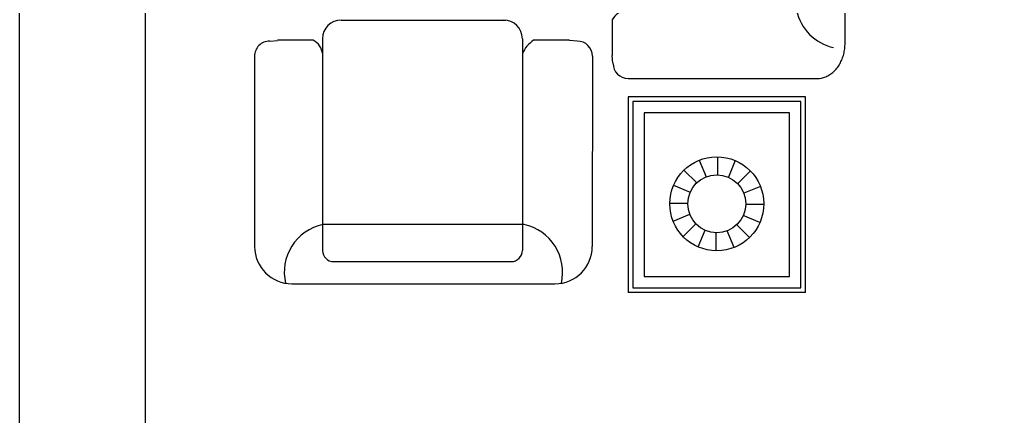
# Model space of a CAD drawing. Header units: inches. Extents: x 10.1 to 52.6, y 12.1 to 36.9.
# Drawn here: x 31.621 to 34.238, y 16.756 to 17.821 of the extents above; entities that cross this region are included whole.
import ezdxf

# ---------------------------------------------------------------- set-up
doc = ezdxf.new("R2010")
doc.units = ezdxf.units.IN
doc.header["$MEASUREMENT"] = 0
for name, color, linetype in [('1', 1, 'Continuous'), ('4', 4, 'Continuous'), ('kadrbm', 4, 'Continuous')]:
    doc.layers.add(name, color=color, linetype=linetype)

# ---------------------------------------------------------------- blocks, each defined once
blk = doc.blocks.new('kadrbm')
at = {"layer": 'kadrbm', "color": 4}
blk.add_lwpolyline([(0, 0), (0, 24.7972), (21, 24.7972), (21, 0), (0, 0)], close=True, dxfattribs=at)
blk.add_lwpolyline([(20.6631, 0.3257), (20.6631, 24.4603), (0.3369, 24.4603), (0.3369, 0.3257), (20.6631, 0.3257)], dxfattribs=at)

msp = doc.modelspace()

# ---------------------------------------------------------------- linework, layer by layer
at = {"layer": '1'}
for p, q in [((32.4345, 17.7698, -0.3429), (32.4345, 17.2014, -0.3429)), ((32.971, 17.7698, -0.3429), (32.971, 17.2017, -0.3429)), ((33.2676, 17.6009, -0.3429), (33.2676, 17.1013, -0.3429)), ((33.7181, 17.6009, -0.3429), (33.2676, 17.6009, -0.3429)), ((33.7181, 17.1013, -0.3429), (33.7181, 17.6009, -0.3429)), ((33.2976, 17.5709, -0.3429), (33.2976, 17.1313, -0.3429)), ((33.6881, 17.5709, -0.3429), (33.2976, 17.5709, -0.3429)), ((33.6881, 17.1313, -0.3429), (33.6881, 17.5709, -0.3429)), ((33.4458, 17.4438, -0.3429), (33.4644, 17.399, -0.3429)), ((33.4942, 17.4528, -0.3429), (33.4942, 17.4043, -0.3429)), ((33.5424, 17.4426, -0.3429), (33.5238, 17.3978, -0.3429)), ((33.4046, 17.417, -0.3429), (33.4388, 17.3827, -0.3429)), ((33.5829, 17.4147, -0.3429), (33.5487, 17.3804, -0.3429)), ((33.3767, 17.3764, -0.3429), (33.4215, 17.3579, -0.3429)), ((33.6098, 17.3734, -0.3429), (33.565, 17.3549, -0.3429)), ((33.3665, 17.3283, -0.3429), (33.415, 17.3283, -0.3429)), ((33.6187, 17.3251, -0.3429), (33.5703, 17.3251, -0.3429)), ((33.3755, 17.2799, -0.3429), (33.4203, 17.2984, -0.3429)), ((32.9757, 17.2709, -0.3429), (32.4345, 17.2709, -0.3429)), ((33.4023, 17.2386, -0.3429), (33.4366, 17.2729, -0.3429)), ((33.5807, 17.2364, -0.3429), (33.5464, 17.2706, -0.3429)), ((33.6085, 17.2769, -0.3429), (33.5637, 17.2955, -0.3429)), ((33.4429, 17.2108, -0.3429), (33.4614, 17.2555, -0.3429)), ((33.491, 17.2005, -0.3429), (33.491, 17.249, -0.3429)), ((33.5394, 17.2095, -0.3429), (33.5208, 17.2543, -0.3429)), ((32.4645, 17.1716, -0.3429), (32.9464, 17.1716, -0.3429)), ((33.2976, 17.1313, -0.3429), (33.6881, 17.1313, -0.3429)), ((33.2676, 17.1013, -0.3429), (33.7181, 17.1013, -0.3429))]:
    msp.add_line(p, q, dxfattribs=at)
for radius in [0.1261, 0.0777]:
    msp.add_circle((33.4926, 17.3267, -0.3429), radius, dxfattribs=at)
for centre, radius, start, end in [((33.8345, 17.8734, -0.3429), 0.1306, 192.0826, 257.3999), ((32.4625, 17.1432, -0.3429), 0.1306, 102.0826, 193.2095), ((32.9485, 17.1432, -0.3429), 0.1306, 346.7961, 77.9174), ((32.4645, 17.2015, -0.3429), 0.03, 180, 270), ((32.9409, 17.2016, -0.3429), 0.03, 270, 0)]:
    msp.add_arc(centre, radius, start, end, dxfattribs=at)
at = {"layer": '4'}
for p, q in [((33.837, 17.7576, -0.3429), (33.837, 19.5472, -0.3429)), ((32.4845, 17.8198, -0.3429), (32.9264, 17.8198, -0.3429)), ((32.2928, 17.7636, -0.3429), (32.3136, 17.7654, -0.3429)), ((33.1181, 17.7636, -0.3429), (33.0973, 17.7654, -0.3429)), ((32.252, 17.7229, -0.3429), (32.2524, 17.2119, -0.3429)), ((33.1589, 17.7229, -0.3429), (33.1585, 17.2119, -0.3429)), ((33.2141, 17.7037, -0.3429), (33.2123, 17.7245, -0.3429)), ((33.2548, 17.6629, -0.3429), (33.7658, 17.6633, -0.3429)), ((33.2548, 17.6137, -0.3429), (33.2548, 17.0885, -0.3429)), ((33.7309, 17.6137, -0.3429), (33.2548, 17.6137, -0.3429)), ((33.7309, 17.0885, -0.3429), (33.7309, 17.6137, -0.3429)), ((32.3524, 17.1119, -0.3429), (33.0585, 17.1119, -0.3429)), ((33.7309, 17.0885, -0.3429), (33.2548, 17.0885, -0.3429))]:
    msp.add_line(p, q, dxfattribs=at)
for centre, radius, start, end in [((33.2551, 17.7977, -0.3429), 0.0487, 97.6965, 151.9708), ((54.3259, 17.7945, -0.3429), 21.1139, 179.92901, 180.19004), ((32.4845, 17.7698, -0.3429), 0.05, 90, 179.9934), ((32.9209, 17.7698, -0.3429), 0.05, 0, 90), ((32.2926, 17.7229, -0.3429), 0.0405, 90.0021, 180.0021), ((32.3836, -3.3483, -0.3429), 21.1139, 89.92901, 90.19004), ((32.3869, 17.7226, -0.3429), 0.0487, 7.6965, 61.9708), ((33.0467, 17.6971, -0.3429), 0.0823, 123.6077, 157.0948), ((33.0273, -3.3483, -0.3429), 21.1139, 89.80996, 90.07099), ((33.1183, 17.7229, -0.3429), 0.0405, 359.9979, 89.9979), ((33.721, 17.7572, -0.3429), 0.116, 345.6275, 352.9233), ((33.7178, 17.7576, -0.3429), 0.1192, 352.902, 0.0002), ((33.7268, 17.7557, -0.3429), 0.11, 338.1927, 345.6204), ((33.2548, 17.7035, -0.3429), 0.0405, 180.0021, 270.0021), ((33.7499, 17.7422, -0.3429), 0.0831, 312.6904, 321.9215), ((33.7424, 17.7481, -0.3429), 0.0926, 321.8833, 330.1716), ((33.7344, 17.7526, -0.3429), 0.1018, 330.1968, 338.2193), ((33.7621, 17.7227, -0.3429), 0.0597, 270.1068, 292.2085), ((33.7596, 17.7299, -0.3429), 0.0673, 292.4739, 303.08), ((33.7558, 17.7359, -0.3429), 0.0745, 303.0209, 312.6153), ((32.3524, 17.2119, -0.3429), 0.1, 180, 270), ((33.0585, 17.2119, -0.3429), 0.1, 270, 0)]:
    msp.add_arc(centre, radius, start, end, dxfattribs=at)

# ---------------------------------------------------------------- block references
at = {"layer": 'kadrbm'}
msp.add_blockref('kadrbm', (31.6213, 12.0665), dxfattribs=at)

doc.saveas('drawing.dxf')
